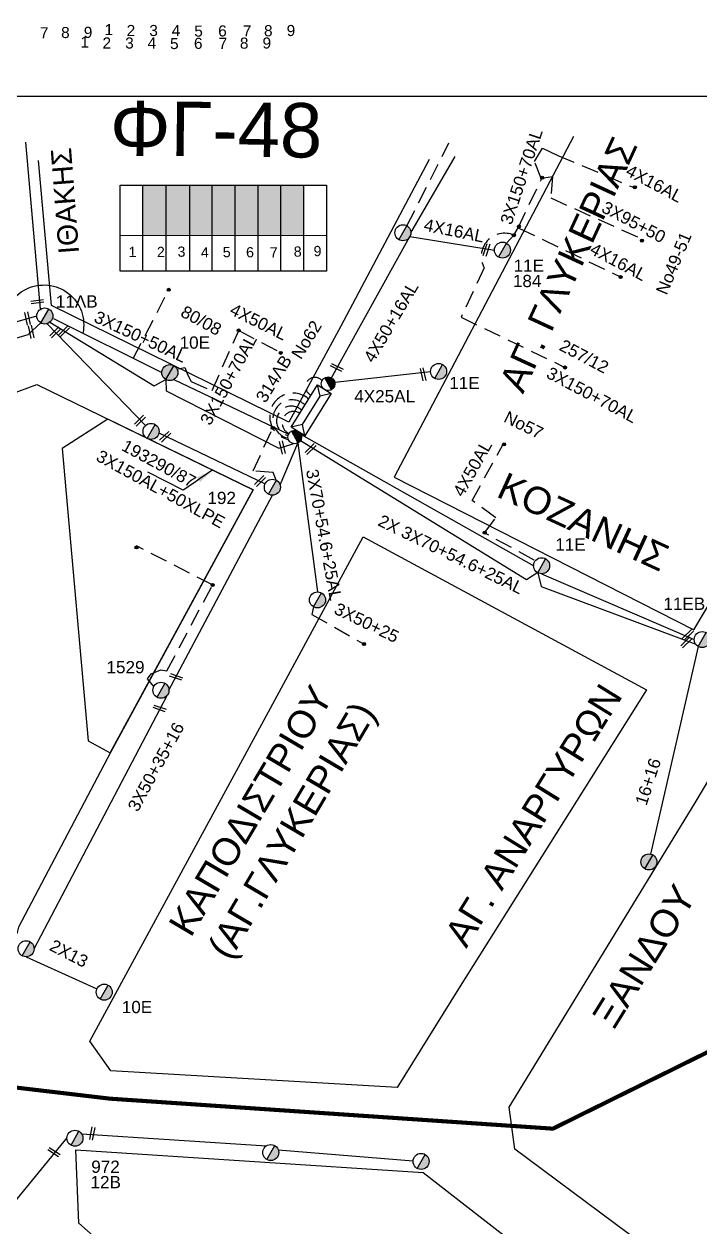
# Model space of a CAD drawing. Header units: millimetres. Extents: x 1642 to 3063, y 749 to 1773.
# Drawn here: x 1849.9 to 1949.3, y 1587.3 to 1764.2 of the extents above; entities that cross this region are included whole.
import ezdxf

# ---------------------------------------------------------------- set-up
doc = ezdxf.new("R2010")
doc.units = ezdxf.units.MM
doc.linetypes.add('ACAD_ISO08W100', pattern=[36, 24, -3, 6, -3])
doc.linetypes.add('DASHED', pattern=[19.05, 12.7, -6.35])
for name, color, linetype in [('Eπιγραφές - Σχήματα', 7, 'Continuous'), ('Pillar OTE', 7, 'Continuous'), ('Άγνωστα', 7, 'Continuous'), ('Γέφυρες Εναέριου Δικτύου', 7, 'Continuous'), ('Γυμνά εναέρια ΧΤ (1Φ)   2x16AL', 7, 'Continuous'), ('Γυμνά εναέρια ΧΤ (3Φ)   4x16AL', 7, 'Continuous'), ('Γυμνά εναέρια ΧΤ και ΦΟΠ (3Φ)   4x50+16AL', 7, 'Continuous'), ('Εναέρια παροχή ΧΤ 4x25', 7, 'SYN_LINE'), ('Επιγραφές - Σχήματα', 7, 'Continuous'), ('Καλώδια ΧΤ   3x150+50AL', 7, 'DASHED'), ('Καλώδια ΧΤ   3x150+70AL', 7, 'DASHED'), ('Καλώδια ΧΤ   3x150AL+50XLPE', 7, 'DASHED'), ('Μηχανική τομή', 7, 'Continuous'), ('Στύλος Ξύλινος', 7, 'Continuous'), ('Στύλος Ξύλινος @ 1', 7, 'Continuous'), ('Στύλος ΦΜ', 7, 'Continuous'), ('Στύλος ΦΜ @ 1', 7, 'Continuous'), ('Συνδέσεις', 7, 'Continuous'), ('Συνεστραμμένα ΧΤ   3x70+54.6+25 AL', 7, 'SYN_LINE'), ('Υποσταθμός εναέριος 2 στύλων', 7, 'Continuous'), ('Υποσταθμός πόλεως', 7, 'Continuous'), ('Υπόβαθρο ΔΕΗ', 7, 'Continuous'), ('Υπόγεια καλώδια Παροχών ΧΤ   4x16AL', 7, 'DASHED'), ('Υπόγεια καλώδια Παροχών ΧΤ   4x50AL', 7, 'DASHED')]:
    doc.layers.add(name, color=color, linetype=linetype)
doc.styles.get("Standard").update_dxf_attribs({"font": 'arial.ttf'})
doc.linetypes.add('SYN_LINE', pattern='A,0.5,-0.0001,["/\\/\\/\\/",Standard,S=0.1,R=0,X=0,Y=-0.05],-0.25', length=0.7501)
doc.dimstyles.new('ISO-25', dxfattribs={"dimtxt": 2.5, "dimasz": 2.5, "dimexe": 1.25, "dimexo": 0.625, "dimtad": 1, "dimtxsty": 'Standard', "dimcen": 2.5, "dimaunit": 2, "dimazin": 0, "dimtfac": 1, "dimtmove": 0, "dimatfit": 3, "dimfxl": 1, "dimarcsym": 0})

# ---------------------------------------------------------------- blocks, each defined once
blk = doc.blocks.new('ΥΠΑΡΧΩΝ ΤΣΙΜΕΝΤΕΝΙΟΣ ΣΤΥΛΟΣ')
at = {"layer": 'Στύλος ΦΜ'}
blk.add_hatch(color=7, dxfattribs=at).paths.add_polyline_path([(-1.29, -2.28, 0.574793), (2.62, 0, 0.268822), (1.3, 2.27)])
at = {"layer": 'Στύλος ΦΜ', "color": 7}
blk.add_line((-1.29, -2.28), (1.3, 2.27), dxfattribs=at)
blk.add_circle((0, 0), 2.62, dxfattribs=at)
at = {"layer": 'Στύλος ΦΜ', "flags": 4}
for tag, p in [('ΑΡΙΘΜΟΣ', (-4.68, 8.05)), ('ΤΥΠΟΣ', (-4.91, 3.03))]:
    blk.add_attdef(tag, p, '', height=4, dxfattribs=at)
blk = doc.blocks.new('ΥΠΑΡΧΩΝ ΞΥΛΙΝΟΣ ΣΤΥΛΟΣ')
at = {"layer": 'Στύλος Ξύλινος'}
h = blk.add_hatch(color=7, dxfattribs=at)
h.paths.add_polyline_path([(-2.62, 0, 0.270008), (-1.29, -2.28), (1.3, 2.27, 0.576266)])
h.paths.add_polyline_path([(-1.29, -2.28, 0.574793), (2.62, 0, 0.268822), (1.3, 2.27)])
at = {"layer": 'Στύλος Ξύλινος', "color": 7}
blk.add_line((-1.29, -2.28), (1.3, 2.27), dxfattribs=at)
blk.add_circle((0, 0), 2.62, dxfattribs=at)
at = {"layer": 'Στύλος Ξύλινος', "flags": 4}
for tag, p in [('ΑΡΙΘΜΟΣ', (-4.91, 8.6)), ('ΤΥΠΟΣ', (-4.85, 3.39))]:
    blk.add_attdef(tag, p, '', height=4, dxfattribs=at)
blk = doc.blocks.new('ΥΠΟΣΤΑΘΜΟΣ ΕΝΑΕΡΙΟΣ ΕΠΙ 2 ΣΤΥΛΩΝ')
at = {"layer": 'Υποσταθμός εναέριος 2 στύλων', "linetype": 'Continuous'}
for points in [[(-11.97, -2.11, 0.574793), (-8.45, -0.07, 0.268822), (-9.64, 1.98)], [(9.68, -2.15, 0.574793), (13.19, -0.1, 0.268822), (12.01, 1.95)]]:
    blk.add_hatch(color=256, dxfattribs=at).paths.add_polyline_path(points)
for p, q in [((-11.97, -2.11), (-9.64, 1.98)), ((9.68, -2.15), (12.01, 1.95))]:
    blk.add_line(p, q, dxfattribs=at)
for centre in [(-10.81, -0.07), (10.84, -0.1)]:
    blk.add_circle(centre, 2.36, dxfattribs=at)
at = {"layer": 'Υποσταθμός πόλεως', "linetype": 'Continuous', "ltscale": 40}
blk.add_lwpolyline([(-8.57, 2.82), (8.57, 2.82), (8.57, -2.82), (-8.57, -2.82)], close=True, dxfattribs=at)
for points in [[(-5.75, 0), (-8.57, 2.82)], [(-8.57, -2.82), (-5.75, 0)], [(-5.75, 0), (5.75, 0)], [(5.75, 0), (8.57, 2.82)], [(8.57, -2.82), (5.75, 0)]]:
    blk.add_lwpolyline(points, dxfattribs=at)
at = {"layer": 'Υποσταθμός εναέριος 2 στύλων', "ltscale": 40, "flags": 1}
for tag, p in [('ΜΕΤΑΣΧΗΜΑΤΙΣΜΟΣ', (14.09, 2.51)), ('ΙΣΧΥΣ', (14.07, -0.28)), ('ΑΡΙΘΜΟΣ', (14.19, -3))]:
    blk.add_attdef(tag, p, '', height=1.8, dxfattribs=at)
blk = doc.blocks.new('_ΣΥΝΔΕΣΗ')
at = {"layer": 'Συνδέσεις', "linetype": 'SYN_LINE', "ltscale": 40}
blk.add_hatch(color=256, dxfattribs=at).paths.add_polyline_path([(0.5, -0.01, 1), (-0.5, -0.01, 1)])
at = {"layer": 'Συνδέσεις'}
blk.add_circle((0, -0.01), 0.5, dxfattribs=at)
blk = doc.blocks.new('ΜΗΧΑΝΙΚΗ ΤΟΜΗ')
at = {"layer": 'Μηχανική τομή', "ltscale": 40}
for p, q in [((-1.89, 0.78), (1.89, 0.78)), ((1.89, 0), (-1.89, 0))]:
    blk.add_line(p, q, dxfattribs=at)

msp = doc.modelspace()

# ---------------------------------------------------------------- hatches: boundary and pattern name
at = {"layer": 'Eπιγραφές - Σχήματα', "transparency": 33554569}
h = msp.add_hatch(color=2, dxfattribs=at)
h.dxf.hatch_style = 1
h.paths.add_polyline_path([(1867.34, 1733.13), (1870.78, 1733.13), (1870.78, 1740.49), (1867.34, 1740.49)])
h = msp.add_hatch(color=1, dxfattribs=at)
h.dxf.hatch_style = 1
h.paths.add_polyline_path([(1870.78, 1733.13), (1874.22, 1733.12), (1874.22, 1740.49), (1870.78, 1740.49)])
h = msp.add_hatch(color=151, dxfattribs=at)
h.dxf.hatch_style = 1
h.paths.add_polyline_path([(1874.22, 1733.12), (1877.52, 1733.12), (1877.52, 1740.49), (1874.22, 1740.49)])
h = msp.add_hatch(color=6, dxfattribs=at)
h.dxf.hatch_style = 1
h.paths.add_polyline_path([(1880.9, 1740.49), (1877.52, 1740.49), (1877.52, 1733.12), (1880.9, 1733.12)])
h = msp.add_hatch(color=27, dxfattribs=at)
h.dxf.hatch_style = 1
h.paths.add_polyline_path([(1880.9, 1733.12), (1884.3, 1733.11), (1884.3, 1740.49), (1880.9, 1740.49)])
h = msp.add_hatch(color=133, dxfattribs=at)
h.dxf.hatch_style = 1
h.paths.add_polyline_path([(1884.3, 1733.11), (1887.64, 1733.11), (1887.64, 1740.49), (1884.3, 1740.49)])
h = msp.add_hatch(color=30, dxfattribs=at)
h.dxf.hatch_style = 1
h.paths.add_polyline_path([(1887.64, 1733.11), (1891.03, 1733.11), (1891.03, 1740.49), (1887.64, 1740.49)])

# ---------------------------------------------------------------- linework, layer by layer
at = {"layer": 'Eπιγραφές - Σχήματα'}
msp.add_lwpolyline([(1873.27, 1695.62), (1868.06, 1698.3)], dxfattribs=at)
at = {"layer": 'Pillar OTE', "ltscale": 40}
for points in [[(1864.01, 1727.85), (1864.01, 1740.49), (1894.35, 1740.49), (1894.35, 1727.82), (1864.01, 1727.85)], [(1867.34, 1727.85), (1867.34, 1740.49)], [(1870.78, 1727.84), (1870.78, 1740.49)], [(1874.22, 1727.84), (1874.22, 1740.49)], [(1877.52, 1727.84), (1877.52, 1740.49)], [(1880.9, 1727.83), (1880.9, 1740.49)], [(1884.3, 1727.83), (1884.3, 1740.49)], [(1887.64, 1727.83), (1887.64, 1740.49)], [(1891.03, 1727.82), (1891.03, 1740.49)], [(1864.01, 1733.13), (1894.35, 1733.1)]]:
    msp.add_lwpolyline(points, dxfattribs=at)
at = {"layer": 'Άγνωστα', "color": 6, "linetype": 'DASHED', "ltscale": 0.2}
for points in [[(1906.17, 1734.52), (1912.35, 1746.73)], [(1926.28, 1741.59), (1927.59, 1741.79), (1927.32, 1738.61), (1940.81, 1732.54)]]:
    msp.add_lwpolyline(points, dxfattribs=at)
at = {"layer": 'Άγνωστα', "color": 1, "linetype": 'SYN_LINE', "ltscale": 8}
msp.add_lwpolyline([(1887.51, 1696.41), (1890.15, 1702.56)], dxfattribs=at)
at = {"layer": 'Άγνωστα', "color": 1}
for points in [[(1871.17, 1666.19), (1886.38, 1694.89)], [(1851.34, 1628.18), (1870.89, 1665.42)], [(1850.16, 1627), (1860.58, 1622.27)]]:
    msp.add_lwpolyline(points, dxfattribs=at)
at = {"layer": 'Άγνωστα', "color": 1, "linetype": 'DASHED', "ltscale": 0.2}
for points in [[(1877.59, 1681.69), (1866.4, 1687.43)], [(1868.96, 1666.75), (1868.03, 1667.89), (1868.54, 1668.63), (1869.96, 1669.18), (1870.87, 1669.05), (1877.59, 1681.69)]]:
    msp.add_lwpolyline(points, dxfattribs=at)
at = {"layer": 'Άγνωστα', "color": 2, "linetype": 'DASHED', "ltscale": 0.2}
msp.add_lwpolyline([(1892.43, 1678.47), (1892.19, 1677.35), (1899.87, 1672.99)], dxfattribs=at)
at = {"layer": 'Άγνωστα'}
for points in [[(1834.58, 1573.98), (1856.17, 1600.31)], [(1858.35, 1600.94), (1885.5, 1599.19)], [(1887.25, 1598.61), (1907.07, 1596.99)]]:
    msp.add_lwpolyline(points, dxfattribs=at)
at = {"layer": 'Άγνωστα', "color": 6, "linetype": 'DASHED', "ltscale": 0.2}
msp.add_arc((1892.64, 1710.85), 1.37, 40.7145, 245.1721, dxfattribs=at)
at = {"layer": 'Άγνωστα', "linetype": 'DASHED', "ltscale": 0.2}
msp.add_arc((1889.43, 1706.46), 3.44, 48.4906, 258.9078, dxfattribs=at)
at = {"layer": 'Άγνωστα', "color": 2, "linetype": 'DASHED', "ltscale": 0.2}
msp.add_arc((1889.28, 1706.07), 2.84, 48.0628, 256.1699, dxfattribs=at)
at = {"layer": 'Άγνωστα', "color": 1, "linetype": 'DASHED', "ltscale": 0.2}
msp.add_arc((1889.18, 1705.8), 2.19, 46.6477, 257.1752, dxfattribs=at)
at = {"layer": 'Άγνωστα', "color": 151, "linetype": 'DASHED', "ltscale": 0.2}
msp.add_arc((1889.51, 1705.52), 1.69, 57.8828, 245.9176, dxfattribs=at)
at = {"layer": 'Γέφυρες Εναέριου Δικτύου'}
msp.add_lwpolyline([(1846.91, 1719.88, -1.119431), (1858.51, 1718.7, 1.525443)], format="xyb", dxfattribs=at)
at = {"layer": 'Γυμνά εναέρια ΧΤ (1Φ)   2x16AL', "color": 2}
msp.add_lwpolyline([(1949.01, 1672.63), (1942.01, 1642.09)], dxfattribs=at)
at = {"layer": 'Γυμνά εναέρια ΧΤ (3Φ)   4x16AL', "color": 6}
msp.add_lwpolyline([(1906.61, 1732.93), (1919.04, 1730.94)], dxfattribs=at)
at = {"layer": 'Γυμνά εναέρια ΧΤ και ΦΟΠ (3Φ)   4x50+16AL', "color": 27}
for points in [[(1852.28, 1722.24), (1850.13, 1746.82)], [(1853.26, 1720.12), (1867.73, 1705.13)]]:
    msp.add_lwpolyline(points, dxfattribs=at)
at = {"layer": 'Γυμνά εναέρια ΧΤ και ΦΟΠ (3Φ)   4x50+16AL', "color": 6}
for points in [[(1906.76, 1733.5), (1913.24, 1744.7)], [(1895.1, 1712.13), (1906.61, 1732.93)]]:
    msp.add_lwpolyline(points, dxfattribs=at)
at = {"layer": 'Εναέρια παροχή ΧΤ 4x25', "color": 6, "ltscale": 15}
msp.add_lwpolyline([(1895.55, 1711.51), (1909.65, 1713.09)], dxfattribs=at)
at = {"layer": 'Επιγραφές - Σχήματα'}
msp.add_lwpolyline([(1667.44, 1753.61), (2823.21, 1753.61), (2823.21, 749.19), (1667.44, 749.19)], close=True, dxfattribs=at)
at = {"layer": 'Καλώδια ΧΤ   3x150+50AL', "color": 7, "ltscale": 0.2}
msp.add_lwpolyline([(1865.9, 1715.02), (1871.15, 1725.11)], dxfattribs=at)
at = {"layer": 'Καλώδια ΧΤ   3x150+70AL', "color": 6, "ltscale": 0.2}
for p, q in [((1917.55, 1728.31), (1914.13, 1721.08)), ((1914.13, 1721.08), (1929.41, 1713.68))]:
    msp.add_line(p, q, dxfattribs=at)
for points in [[(1922.51, 1734.22), (1925.96, 1741.38)], [(1920.81, 1731.96), (1921.89, 1733.13), (1922.51, 1734.22)]]:
    msp.add_lwpolyline(points, dxfattribs=at)
at = {"layer": 'Καλώδια ΧΤ   3x150+70AL', "color": 5, "ltscale": 0.2}
msp.add_lwpolyline([(1872.35, 1713.45), (1873.49, 1713.67), (1873.96, 1712.57), (1874.43, 1711.6), (1877.53, 1710.27), (1881.43, 1719.13)], dxfattribs=at)
at = {"layer": 'Καλώδια ΧΤ   3x150+70AL', "color": 6, "ltscale": 0.2}
msp.add_arc((1920.52, 1730), 3.42, 66.3549, 209.6048, dxfattribs=at)
at = {"layer": 'Καλώδια ΧΤ   3x150AL+50XLPE', "color": 27, "linetype": 'Continuous'}
msp.add_lwpolyline([(1869.7, 1704.05), (1885.32, 1696.57)], dxfattribs=at)
at = {"layer": 'Καλώδια ΧΤ   3x150AL+50XLPE', "color": 27, "linetype": 'DASHED', "ltscale": 0.2}
msp.add_lwpolyline([(1886.96, 1697.09), (1886.48, 1698.25), (1883.58, 1698.46), (1886.43, 1704.77)], dxfattribs=at)
at = {"layer": 'Συνεστραμμένα ΧΤ   3x70+54.6+25 AL', "color": 30, "ltscale": 20}
for points in [[(1834.44, 1715.49), (1836.04, 1714.27), (1850.48, 1718.51), (1852.33, 1720.22)], [(1853.67, 1720.35), (1869.01, 1710.98), (1870.72, 1711.89)], [(1870.72, 1711.89), (1870.75, 1710.23), (1887.34, 1701.82), (1889.45, 1702.47)]]:
    msp.add_lwpolyline(points, dxfattribs=at)
at = {"layer": 'Συνεστραμμένα ΧΤ   3x70+54.6+25 AL', "color": 151, "ltscale": 20}
for points in [[(1835.61, 1716.67), (1851.74, 1721.25)], [(1854.19, 1720.86), (1870.12, 1712.92)], [(1871.89, 1711.9), (1888.77, 1703.88)]]:
    msp.add_lwpolyline(points, dxfattribs=at)
at = {"layer": 'Συνεστραμμένα ΧΤ   3x70+54.6+25 AL', "color": 2, "ltscale": 20}
for points in [[(1890.15, 1702.56), (1893.02, 1680.67)], [(1890.61, 1703.81), (1924.81, 1684.52)], [(1925.98, 1683.34), (1948.41, 1673.65)]]:
    msp.add_lwpolyline(points, dxfattribs=at)
at = {"layer": 'Συνεστραμμένα ΧΤ   3x70+54.6+25 AL', "color": 133, "ltscale": 20}
for points in [[(1925.4, 1683.5), (1923.75, 1682.46), (1890.53, 1702.91)], [(1925.41, 1683.49), (1925.91, 1681.44), (1948.64, 1672.96)]]:
    msp.add_lwpolyline(points, dxfattribs=at)
at = {"layer": 'Υπόβαθρο ΔΕΗ'}
for points in [[(1930.68, 1747.67), (1913.2, 1714.45), (1904.31, 1697.52), (1948.35, 1675.07), (1974.3, 1718.56), (1998.29, 1745.26)], [(1909.46, 1744.27), (1896.47, 1719.76), (1888.82, 1705.65), (1853.92, 1722.79), (1851.98, 1744.12)], [(1825.21, 1701.39), (1851.73, 1711.15), (1883.56, 1695.67), (1862.56, 1657.02), (1849.05, 1631.37), (1848.87, 1630.58), (1846.75, 1627.79), (1844.14, 1626.45), (1841.07, 1626.1), (1838.49, 1626.52), (1837.15, 1627.47), (1835.67, 1631.64), (1834.86, 1638.53), (1835.12, 1645.89), (1834.63, 1654.61), (1832.43, 1672.61), (1830.68, 1680.69), (1828.03, 1692.04), (1825.21, 1701.39)], [(1862.19, 1706.06), (1855.46, 1701.74), (1859.3, 1658.74), (1862.53, 1656.98), (1883.56, 1695.67), (1862.19, 1706.06)], [(1859.53, 1614.57), (1886.1, 1663.58), (1899.71, 1688.75), (1941.42, 1666.24), (1913.74, 1622.26), (1904.74, 1607.75), (1862.64, 1610.22), (1859.53, 1614.57)], [(1921.22, 1604.86), (1948.58, 1649.65), (1969.63, 1685.09), (2019.73, 1651.04), (2051.95, 1595.51), (2043.5, 1585.89), (1997.74, 1611.67), (1949.25, 1578.45), (1922.02, 1598.68), (1921.22, 1604.86)], [(1857.48, 1598.62), (1908.56, 1595.27), (1938.37, 1572.05), (1979.15, 1540.77), (1987.16, 1534.74), (1992.88, 1518.87), (1995.67, 1509.96), (1998.18, 1490.62), (1999.69, 1470.84), (1995.85, 1469.15), (1976.95, 1485.36), (1961.35, 1498.07), (1941.85, 1514.72), (1924.08, 1530.16), (1889.94, 1559.47), (1857.94, 1587.81), (1857.48, 1598.62)]]:
    msp.add_lwpolyline(points, dxfattribs=at)
at = {"layer": 'Υπόβαθρο ΔΕΗ', "color": 1, "linetype": 'ACAD_ISO08W100', "ltscale": 0.4, "const_width": 0.6, "flags": 128}
msp.add_lwpolyline([(1722.12, 1740.31), (1735.06, 1727.49), (1743.68, 1715.39), (1749.86, 1704.26), (1755.46, 1693.17), (1760.05, 1679.01), (1764.07, 1662.74), (1767.16, 1641.79), (1767.78, 1619.06), (1769.71, 1616.68), (1793.87, 1613.79), (1830.12, 1609.95), (1862.53, 1606.12), (1927.64, 1601.71), (1957.47, 1616.48), (1995.19, 1635.74), (2028.41, 1653.09), (2075.47, 1677.92), (2102.48, 1692.52), (2132.07, 1709.12), (2160.69, 1725.5), (2174.66, 1733.39), (2186.5, 1713.05), (2209.44, 1673.09), (2238.21, 1625.08), (2267.45, 1641.28)], dxfattribs=at)
at = {"layer": 'Υπόγεια καλώδια Παροχών ΧΤ   4x16AL', "color": 6, "ltscale": 0.2}
for points in [[(1925.96, 1741.38), (1924.92, 1743.97), (1926.09, 1745.93), (1928.38, 1744.86), (1939.45, 1740.18)], [(1922.62, 1734.19), (1937.79, 1726.9)]]:
    msp.add_lwpolyline(points, dxfattribs=at)
at = {"layer": 'Υπόγεια καλώδια Παροχών ΧΤ   4x50AL', "color": 5, "ltscale": 0.2}
msp.add_lwpolyline([(1881.43, 1719.13), (1887.55, 1715.92)], dxfattribs=at)
at = {"layer": 'Υπόγεια καλώδια Παροχών ΧΤ   4x50AL', "color": 2, "ltscale": 0.2}
msp.add_lwpolyline([(1924.88, 1685.34), (1917.57, 1689.35), (1919.24, 1691.57), (1915.75, 1694.11), (1920.27, 1702.29)], dxfattribs=at)

# ---------------------------------------------------------------- block references
at = {"layer": 'Μηχανική τομή'}
for p, xscale, yscale, zscale, rotation in [((1917.69, 1731.03), 0.4999999999999366, 0.4999999999999366, 0.4999999999999366, 252.1897553262764), ((1851.78, 1723.57), 0.499999999999902, 0.499999999999902, 0.499999999999902, 187.5682972494252), ((1850.56, 1720.92), 0.5000000000000325, 0.5000000000000325, 0.5000000000000325, 101.7278100329558), ((1851.11, 1718.96), 0.5000000000000325, 0.5000000000000325, 0.5000000000000325, 101.7278100329558), ((1854.31, 1718.98), 0.4999999999998999, 0.4999999999998999, 0.4999999999998999, 224.2123032355518), ((1855.6, 1719.11), 0.4999999999998999, 0.4999999999998999, 0.4999999999998999, 224.2123032355518), ((1895.94, 1713.85), 0.4999999999999862, 0.4999999999999862, 0.4999999999999862, 153.853348877206), ((1908.36, 1712.62), 0.4999999999999362, 0.4999999999999362, 0.4999999999999362, 282.9003383423579), ((1866.76, 1705.99), 0.4999999999998999, 0.4999999999998999, 0.4999999999998999, 224.2123032355518), ((1870.48, 1703.62), 0.4999999999998999, 0.4999999999998999, 0.4999999999998999, 224.2123032355518), ((1887.66, 1701.86), 0.4999999999998995, 0.4999999999998995, 0.4999999999998995, 283.6366670238723), ((1891.86, 1701.82), 0.4999999999998999, 0.4999999999998999, 0.4999999999998999, 224.2123032355518), ((1884.44, 1697.12), 0.4999999999998999, 0.4999999999998999, 0.4999999999998999, 224.2123032355518), ((1947.11, 1673.38), 0.4999999999998999, 0.4999999999998999, 0.4999999999998999, 224.2123032355518), ((1947.34, 1674.49), 0.4999999999998999, 0.4999999999998999, 0.4999999999998999, 224.2123032355518), ((1872.15, 1667.98), 0.5000000000003193, 0.5000000000003193, 0.5000000000003193, 340.846053060756), ((1869.73, 1663.34), 0.5000000000003193, 0.5000000000003193, 0.5000000000003193, 340.846053060756), ((1860.08, 1600.96), 0.4999999999999867, 0.4999999999999867, 0.4999999999999867, 78.83657762554422), ((1854.15, 1598.08), 0.5000000000000375, 0.5000000000000375, 0.5000000000000375, 327.2482239714681)]:
    msp.add_blockref('ΜΗΧΑΝΙΚΗ ΤΟΜΗ', p, dxfattribs=dict(at, xscale=xscale, yscale=yscale, zscale=zscale, rotation=rotation))
at = {"layer": 'Στύλος Ξύλινος @ 1', "ltscale": 40}
ref = msp.add_blockref('ΥΠΑΡΧΩΝ ΞΥΛΙΝΟΣ ΣΤΥΛΟΣ', (1871.3, 1712.92), dxfattribs=dict(at, xscale=0.4499999999998181, yscale=0.4499999999998181, zscale=0.4499999999998181))
ref.add_attrib('ΤΥΠΟΣ', '10E', (1872.74, 1716.44), dxfattribs={"layer": 'Στύλος Ξύλινος', "height": 1.8, "flags": 4})
at = {"layer": 'Στύλος Ξύλινος @ 1', "ltscale": 40, "xscale": 0.4499999999998181, "yscale": 0.4499999999998181, "zscale": 0.4499999999998181}
msp.add_blockref('ΥΠΑΡΧΩΝ ΞΥΛΙΝΟΣ ΣΤΥΛΟΣ', (1941.75, 1640.94), dxfattribs=at)
at = {"layer": 'Στύλος ΦΜ @ 1', "ltscale": 40, "xscale": 0.4499999999998181, "yscale": 0.4499999999998181, "zscale": 0.4499999999998181}
for p in [(1905.58, 1733.5), (1868.54, 1704.28), (1893.02, 1679.49), (1886.14, 1598.2), (1908.25, 1596.9)]:
    msp.add_blockref('ΥΠΑΡΧΩΝ ΤΣΙΜΕΝΤΕΝΙΟΣ ΣΤΥΛΟΣ', p, dxfattribs=at)
at = {"layer": 'Στύλος ΦΜ @ 1', "ltscale": 40}
ref = msp.add_blockref('ΥΠΑΡΧΩΝ ΤΣΙΜΕΝΤΕΝΙΟΣ ΣΤΥΛΟΣ', (1920.22, 1730.94), dxfattribs=dict(at, xscale=0.4499999999998181, yscale=0.4499999999998181, zscale=0.4499999999998181))
ref.add_attrib('ΤΥΠΟΣ', '184', (1921.75, 1725.5), dxfattribs={"layer": 'Στύλος ΦΜ', "height": 1.8, "flags": 4})
ref.add_attrib('ΑΡΙΘΜΟΣ', '11E', (1921.86, 1727.76), dxfattribs={"layer": 'Στύλος ΦΜ', "height": 1.8, "flags": 4})
ref = msp.add_blockref('ΥΠΑΡΧΩΝ ΤΣΙΜΕΝΤΕΝΙΟΣ ΣΤΥΛΟΣ', (1852.92, 1721.25), dxfattribs=dict(at, xscale=0.4499999999998181, yscale=0.4499999999998181, zscale=0.4499999999998181))
ref.add_attrib('ΤΥΠΟΣ', '11ΛB', (1854.54, 1722.49), dxfattribs={"layer": 'Στύλος ΦΜ', "height": 1.8, "flags": 4})
ref = msp.add_blockref('ΥΠΑΡΧΩΝ ΤΣΙΜΕΝΤΕΝΙΟΣ ΣΤΥΛΟΣ', (1910.83, 1713.09), dxfattribs=dict(at, xscale=0.4499999999998181, yscale=0.4499999999998181, zscale=0.4499999999998181))
ref.add_attrib('ΤΥΠΟΣ', '11E', (1912.39, 1710.49), dxfattribs={"layer": 'Στύλος ΦΜ', "height": 1.8, "flags": 4})
ref = msp.add_blockref('ΥΠΑΡΧΩΝ ΤΣΙΜΕΝΤΕΝΙΟΣ ΣΤΥΛΟΣ', (1886.38, 1696.06), dxfattribs=dict(at, xscale=0.4499999999998181, yscale=0.4499999999998181, zscale=0.4499999999998181))
ref.add_attrib('ΤΥΠΟΣ', '192', (1876.83, 1693.59), dxfattribs={"layer": 'Στύλος ΦΜ', "height": 1.8, "flags": 4})
ref = msp.add_blockref('ΥΠΑΡΧΩΝ ΤΣΙΜΕΝΤΕΝΙΟΣ ΣΤΥΛΟΣ', (1925.98, 1684.52), dxfattribs=dict(at, xscale=0.4499999999998181, yscale=0.4499999999998181, zscale=0.4499999999998181))
ref.add_attrib('ΤΥΠΟΣ', '11E', (1927.98, 1686.74), dxfattribs={"layer": 'Στύλος ΦΜ', "height": 1.8, "flags": 4})
ref = msp.add_blockref('ΥΠΑΡΧΩΝ ΤΣΙΜΕΝΤΕΝΙΟΣ ΣΤΥΛΟΣ', (1949.59, 1673.65), dxfattribs=dict(at, xscale=0.4499999999998181, yscale=0.4499999999998181, zscale=0.4499999999998181))
ref.add_attrib('ΤΥΠΟΣ', '11EB', (1943.88, 1678.02), dxfattribs={"layer": 'Στύλος ΦΜ', "height": 1.8, "flags": 4})
ref = msp.add_blockref('ΥΠΑΡΧΩΝ ΤΣΙΜΕΝΤΕΝΙΟΣ ΣΤΥΛΟΣ', (1870, 1666.19), dxfattribs=dict(at, xscale=0.4499999999998181, yscale=0.4499999999998181, zscale=0.4499999999998181))
ref.add_attrib('ΤΥΠΟΣ', '1529', (1861.99, 1668.7), dxfattribs={"layer": 'Στύλος ΦΜ', "height": 1.8, "flags": 4})
ref = msp.add_blockref('ΥΠΑΡΧΩΝ ΤΣΙΜΕΝΤΕΝΙΟΣ ΣΤΥΛΟΣ', (1850.16, 1628.18), dxfattribs=dict(at, xscale=0.4499999999998181, yscale=0.4499999999998181, zscale=0.4499999999998181))
ref.add_attrib('ΤΥΠΟΣ', '1529', (1840.83, 1629.52), dxfattribs={"layer": 'Στύλος ΦΜ', "height": 1.8, "flags": 4})
ref = msp.add_blockref('ΥΠΑΡΧΩΝ ΤΣΙΜΕΝΤΕΝΙΟΣ ΣΤΥΛΟΣ', (1861.65, 1621.79), dxfattribs=dict(at, xscale=0.4499999999998181, yscale=0.4499999999998181, zscale=0.4499999999998181))
ref.add_attrib('ΤΥΠΟΣ', '10E', (1864.24, 1618.7), dxfattribs={"layer": 'Στύλος ΦΜ', "height": 1.8, "flags": 4})
ref = msp.add_blockref('ΥΠΑΡΧΩΝ ΤΣΙΜΕΝΤΕΝΙΟΣ ΣΤΥΛΟΣ', (1857.35, 1600.31), dxfattribs=dict(at, xscale=0.4499999999998181, yscale=0.4499999999998181, zscale=0.4499999999998181))
ref.add_attrib('ΤΥΠΟΣ', '12B', (1859.64, 1592.95), dxfattribs={"layer": 'Στύλος ΦΜ', "height": 1.8, "flags": 4})
ref.add_attrib('ΑΡΙΘΜΟΣ', '972', (1859.75, 1595.21), dxfattribs={"layer": 'Στύλος ΦΜ', "height": 1.8, "flags": 4})
at = {"layer": 'Συνδέσεις', "xscale": 0.4499999999998181, "yscale": 0.4499999999998181, "zscale": 0.4499999999998181}
for p in [(1926.06, 1741.59), (1939.68, 1740.18), (1922.63, 1734.42), (1921.89, 1733.13), (1940.72, 1732.34), (1937.59, 1727), (1871.15, 1725.11), (1881.43, 1719.13), (1887.62, 1715.83), (1929.41, 1713.68), (1886.43, 1704.77), (1920.46, 1702.37), (1917.61, 1689.38), (1866.4, 1687.21), (1877.59, 1681.69), (1899.87, 1673)]:
    msp.add_blockref('_ΣΥΝΔΕΣΗ', p, dxfattribs=at)
at = {"layer": 'Υποσταθμός εναέριος 2 στύλων', "xscale": 0.4268406703331576, "yscale": 0.4268406703331576, "zscale": 0.4268406703331576, "rotation": 58.09090513359121}
msp.add_blockref('ΥΠΟΣΤΑΘΜΟΣ ΕΝΑΕΡΙΟΣ ΕΠΙ 2 ΣΤΥΛΩΝ', (1892.09, 1707.38), dxfattribs=at)

# ---------------------------------------------------------------- texts
at = {"ltscale": 30, "char_height": 1.63, "width": 11.2573, "attachment_point": 1}
for s, insert in [('1', (1861.71, 1764.19)), ('2', (1864.95, 1764.06)), ('3', (1868.28, 1764.06)), ('9', (1888.48, 1764.06)), ('7', (1852.2, 1763.73)), ('8', (1855.31, 1763.76)), ('1', (1858.16, 1762.36)), ('9', (1858.64, 1763.79)), ('4', (1871.58, 1764.06)), ('5', (1874.89, 1763.98)), ('6', (1878.41, 1764)), ('7', (1882.03, 1764)), ('8', (1885.15, 1764.03)), ('2', (1861.4, 1762.22)), ('3', (1864.73, 1762.22)), ('4', (1868.03, 1762.22)), ('5', (1871.33, 1762.14)), ('6', (1874.85, 1762.17)), ('7', (1878.48, 1762.17)), ('8', (1881.6, 1762.2)), ('9', (1884.93, 1762.22))]:
    msp.add_mtext(s, dxfattribs=dict(at, insert=insert))
at = {"layer": 'Eπιγραφές - Σχήματα', "attachment_point": 1}
for s, insert, char_height, width, rotation in [('ΦΓ-48', (1862.54, 1752.91), 8, 40.8874, 359.3062), ('ΑΓ. ΓΛΥΚΕΡΙΑΣ', (1919.61, 1711.37), 4, 40.8874, 65.2272), ('ΙΘΑΚΗΣ', (1854.97, 1730.27), 3, 40.8874, 94.392), ('ΚΟΖΑΝΗΣ', (1920.81, 1698.39), 4, 47.0756, 335.2847), ('ΚΑΠΟΔΙΣΤΡΙΟΥ\\P(ΑΓ.ΓΛΥΚΕΡΙΑΣ)', (1870.94, 1631.73), 4, 47.0756, 59.3999), ('ΑΓ. ΑΝΑΡΓΥΡΩΝ', (1911.5, 1630.24), 4, 47.0756, 58.2003), ('ΞΑΝΔΟΥ', (1933.24, 1618.29), 4, 47.0756, 58.2003)]:
    msp.add_mtext(s, dxfattribs=dict(at, insert=insert, char_height=char_height, width=width, rotation=rotation))
at = {"layer": 'Eπιγραφές - Σχήματα', "color": 7, "char_height": 1.8, "width": 168.3718, "attachment_point": 1}
for s, insert, rotation in [('3X95+50', (1935.47, 1738.24), 332.1031), ('No49-51', (1942.72, 1724.91), 67.3957), ('80/08', (1873.59, 1722.88), 331.5358), ('No62', (1889.05, 1715.68), 58.2857), ('314ΛB', (1883.83, 1709.29), 58.2857), ('No57', (1921.05, 1707.36), 333.7378), ('193290/87', (1864.9, 1703.17), 331.5358), ('3X50+25', (1896.09, 1679.17), 334.0093), ('3X50+35+16', (1865.01, 1649.06), 61.3142), ('2X13', (1854.28, 1629.64), 332.5959)]:
    msp.add_mtext(s, dxfattribs=dict(at, insert=insert, rotation=rotation))
at = {"layer": 'Γυμνά εναέρια ΧΤ (1Φ)   2x16AL', "color": 7, "insert": (1939.68, 1649.68), "char_height": 1.8, "width": 168.3718, "attachment_point": 1, "rotation": 72.0251}
msp.add_mtext('16+16', dxfattribs=at)
at = {"layer": 'Γυμνά εναέρια ΧΤ (3Φ)   4x16AL', "color": 7, "insert": (1908.91, 1735.59), "char_height": 1.8, "width": 168.3718, "attachment_point": 1, "rotation": 348.5053}
msp.add_mtext('4X16AL', dxfattribs=at)
at = {"layer": 'Γυμνά εναέρια ΧΤ και ΦΟΠ (3Φ)   4x50+16AL', "color": 7, "insert": (1899.69, 1715.15), "char_height": 1.8, "width": 168.3718, "attachment_point": 1, "rotation": 59.4465}
msp.add_mtext('4X50+16AL', dxfattribs=at)
at = {"layer": 'Εναέρια παροχή ΧΤ 4x25', "color": 7, "insert": (1898.42, 1710.34), "char_height": 1.8, "width": 168.3718, "attachment_point": 1}
msp.add_mtext('4X25AL', dxfattribs=at)
at = {"layer": 'Καλώδια ΧΤ   3x150+50AL', "color": 7, "insert": (1860.75, 1722.09), "char_height": 1.8, "width": 168.3718, "attachment_point": 1, "rotation": 335.1632}
msp.add_mtext('3X150+50AL', dxfattribs=at)
at = {"layer": 'Καλώδια ΧΤ   3x150+70AL', "color": 7, "char_height": 1.8, "width": 168.3718, "attachment_point": 1}
for insert, rotation in [((1919.84, 1735.12), 71.5505), ((1875.66, 1705.88), 61.6456)]:
    msp.add_mtext('3X150+70AL', dxfattribs=dict(at, insert=insert, rotation=rotation))
at = {"layer": 'Καλώδια ΧΤ   3x150AL+50XLPE', "color": 7, "insert": (1869.95, 1695.79), "char_height": 1.8, "width": 27.8484, "attachment_point": 5, "rotation": 331.2368}
msp.add_mtext('3X150AL+50XLPE', dxfattribs=at)
at = {"layer": 'Συνεστραμμένα ΧΤ   3x70+54.6+25 AL', "color": 7, "char_height": 1.8, "width": 168.3718, "attachment_point": 1}
for s, insert, rotation in [('3X70+54.6+25AL', (1893.09, 1698.86), 280.4422), ('2X 3X70+54.6+25AL', (1902.54, 1692.12), 334.0093)]:
    msp.add_mtext(s, dxfattribs=dict(at, insert=insert, rotation=rotation))
at = {"layer": 'Υπόγεια καλώδια Παροχών ΧΤ   4x16AL', "color": 7, "attachment_point": 1}
for s, insert, char_height, width, rotation in [('4X16AL', (1939.03, 1743.63), 1.8, 168.3718, 332.1031), ('1', (1865.21, 1731.41), 1.5, 9.2343, 1.3851), ('2', (1869.38, 1731.41), 1.5, 9.2343, 1.3851), ('3', (1872.41, 1731.45), 1.5, 9.2343, 1.3851), ('4', (1875.85, 1731.35), 1.5, 9.2343, 1.3851), ('5', (1879.07, 1731.38), 1.5, 9.2343, 1.3851), ('6', (1882.49, 1731.36), 1.5, 9.2343, 1.3851), ('7', (1885.99, 1731.34), 1.5, 9.2343, 1.3851), ('8', (1889.5, 1731.46), 1.5, 9.2343, 1.3851), ('9', (1892.42, 1731.54), 1.5, 9.2343, 1.3851), ('4X16AL', (1933.75, 1732.11), 1.8, 168.3718, 332.1031), ('257/12', (1929.26, 1717.91), 1.8, 9.2343, 332.1031), ('3X150+70AL', (1927.35, 1713.86), 1.8, 22.4411, 332.1031)]:
    msp.add_mtext(s, dxfattribs=dict(at, insert=insert, char_height=char_height, width=width, rotation=rotation))
at = {"layer": 'Υπόγεια καλώδια Παροχών ΧΤ   4x50AL', "color": 7, "char_height": 1.8, "width": 168.3718, "attachment_point": 1}
for insert, rotation in [((1880.75, 1723.19), 333.7378), ((1912.84, 1695.39), 60.7935)]:
    msp.add_mtext('4X50AL', dxfattribs=dict(at, insert=insert, rotation=rotation))

# ---------------------------------------------------------------- leaders
at = {"layer": 'Eπιγραφές - Σχήματα', "path_type": 1}
msp.add_leader([(1877.58, 1698.58), (1873.27, 1695.62)], dimstyle='ISO-25', override={"dimgap": 0.625, "dimtad": 0}, dxfattribs=at)

doc.saveas('drawing.dxf')
